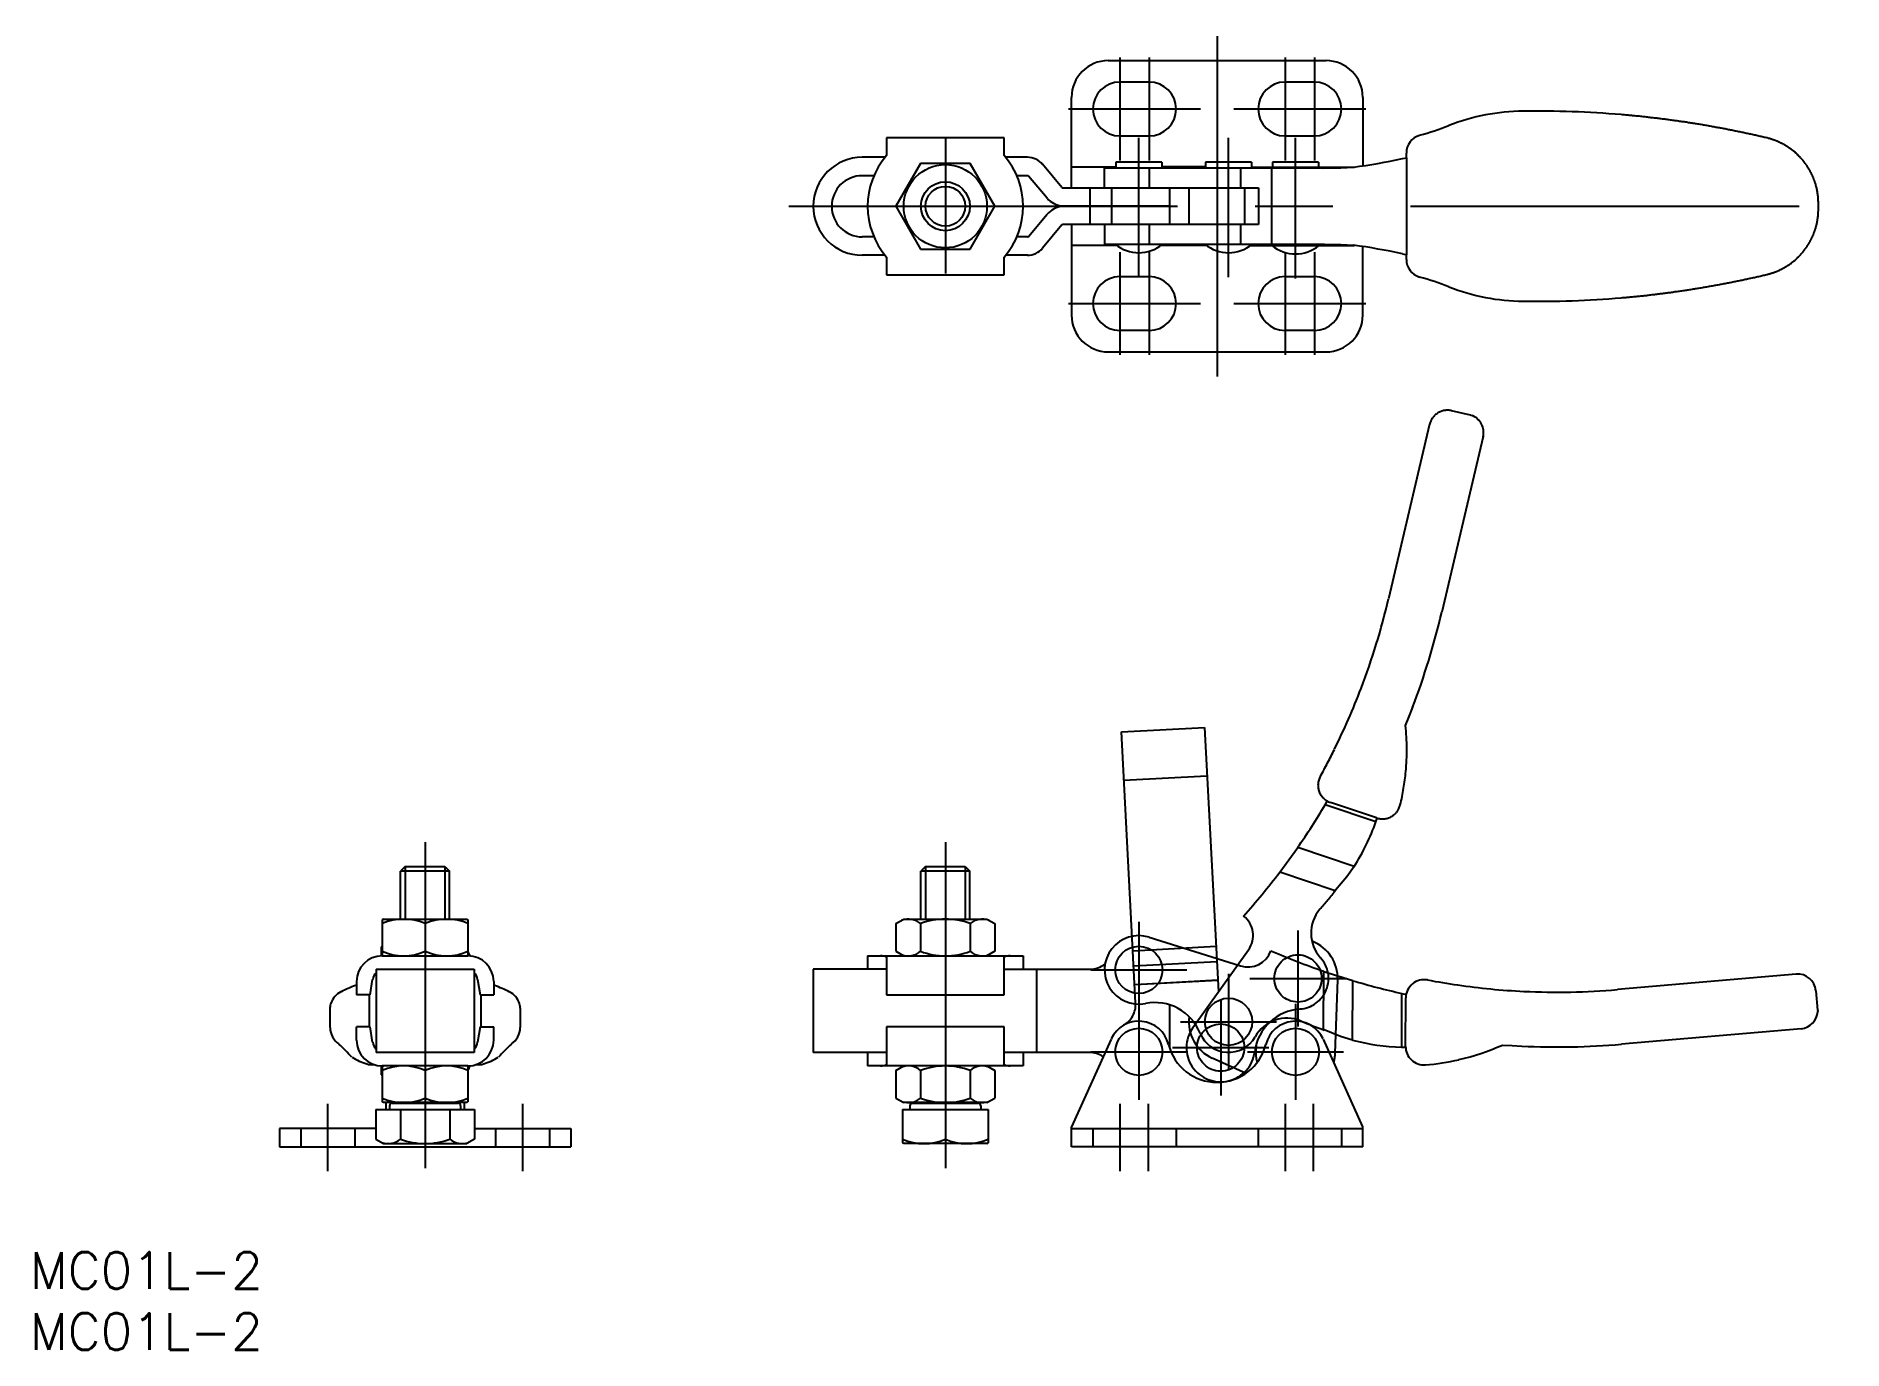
# Model space of a CAD drawing. Extents: x -32 to 116, y -17 to 91.
import ezdxf

# ---------------------------------------------------------------- set-up
doc = ezdxf.new("R2010")
doc.units = 0
for name, pattern in [('CENTER', [50.8, 31.75, -6.35, 6.35, -6.35]), ('DASHED', [19.05, 12.7, -6.35]), ('PHANTOM', [63.5, 31.75, -6.35, 6.35, -6.35, 6.35, -6.35])]:
    doc.linetypes.add(name, pattern=pattern)
doc.layers.get('0').update_dxf_attribs({"linetype": 'CONTINUOUS'})
doc.layers.add('CENTER', color=1, linetype='CENTER')
doc.styles.get("Standard").update_dxf_attribs({"font": 'txt.shx', "height": 3, "bigfont": 'bigfont.shx'})

msp = doc.modelspace()

# ---------------------------------------------------------------- linework, layer by layer
at = {"color": 7, "linetype": 'CONTINUOUS'}
for p, q in [((55.82, 88.76), (73.62, 88.76)), ((52.82, 78.36), (52.82, 85.76)), ((59.17, 87.01), (56.77, 87.01)), ((72.67, 87.01), (70.27, 87.01)), ((76.62, 85.76), (76.62, 80.16)), ((47.31, 82.46), (37.7, 82.46)), ((37.7, 82.46), (37.7, 81.01)), ((47.31, 81.01), (47.31, 82.46)), ((56.77, 82.61), (59.17, 82.61)), ((70.27, 82.61), (72.67, 82.61)), ((80.18, 80.82), (80.18, 81.21)), ((37.57, 80.86), (35.72, 80.86)), ((40.49, 80.36), (38.47, 76.86)), ((44.53, 80.36), (40.49, 80.36)), ((46.55, 76.86), (44.53, 80.36)), ((49.22, 80.86), (47.44, 80.86)), ((52.03, 78.4), (50.46, 80.29)), ((56.44, 80.06), (52.82, 80.06)), ((73.47, 79.96), (55.52, 79.96)), ((55.52, 78.36), (55.52, 79.96)), ((56.05, 79.96), (56.05, 80.06)), ((60.19, 80.46), (56.44, 80.46)), ((56.44, 80.46), (56.44, 79.96)), ((59.16, 79.96), (59.16, 78.36)), ((60.19, 80.46), (60.19, 79.96)), ((63.77, 80.07), (60.19, 80.07)), ((60.74, 79.96), (60.74, 80.06)), ((67.52, 80.46), (63.77, 80.46)), ((63.77, 80.46), (63.77, 79.96)), ((66.62, 79.96), (66.62, 78.36)), ((67.52, 80.46), (67.52, 79.96)), ((67.52, 80.06), (75.95, 80.06)), ((68.7, 79.96), (68.7, 80.06)), ((69.15, 79.96), (69.15, 73.76)), ((72.99, 80.46), (69.24, 80.46)), ((69.24, 80.46), (69.24, 80.06)), ((72.99, 80.46), (72.99, 80.06)), ((73.39, 80.06), (73.39, 79.96)), ((73.45, 79.96), (74.84, 79.99)), ((74.84, 79.99), (75.86, 80.05)), ((79.86, 80.75), (80.21, 80.83)), ((80.21, 72.9), (80.21, 80.83)), ((36.67, 79.36), (35.72, 79.36)), ((49.22, 79.36), (48.34, 79.36)), ((50.82, 77.51), (49.3, 79.33)), ((52.1, 78.36), (68.1, 78.36)), ((54.31, 78.36), (54.31, 75.36)), ((56.09, 78.36), (56.09, 75.36)), ((60.82, 78.36), (60.82, 75.36)), ((62.4, 78.36), (62.4, 75.36)), ((66.98, 75.36), (66.98, 78.36)), ((68.1, 78.36), (68.1, 75.36)), ((38.47, 76.86), (40.49, 73.36)), ((44.53, 73.36), (46.55, 76.86)), ((60.82, 76.86), (51.98, 76.86)), ((49.3, 74.4), (50.82, 76.22)), ((52.03, 75.33), (50.46, 73.44)), ((68.1, 75.36), (52.1, 75.36)), ((52.82, 75.36), (52.82, 67.96)), ((55.52, 75.36), (55.52, 73.76)), ((59.16, 75.36), (59.16, 73.76)), ((66.62, 75.36), (66.62, 73.76)), ((36.67, 74.36), (35.72, 74.36)), ((49.22, 74.36), (48.34, 74.36)), ((37.57, 72.86), (35.72, 72.86)), ((37.7, 72.71), (37.7, 71.26)), ((40.49, 73.36), (44.53, 73.36)), ((47.31, 71.26), (47.31, 72.71)), ((49.24, 72.86), (47.44, 72.86)), ((56.52, 73.66), (52.82, 73.66)), ((55.52, 73.76), (73.48, 73.76)), ((56.05, 73.76), (56.05, 73.66)), ((63.85, 73.66), (60.12, 73.66)), ((60.74, 73.76), (60.74, 73.66)), ((67.45, 73.66), (75.95, 73.66)), ((68.7, 73.76), (68.7, 73.66)), ((73.39, 73.66), (73.39, 73.76)), ((73.45, 73.76), (74.84, 73.74)), ((74.84, 73.74), (75.86, 73.68)), ((76.62, 67.96), (76.62, 73.57)), ((79.86, 72.98), (80.21, 72.9)), ((80.18, 72.52), (80.18, 72.9)), ((37.7, 71.26), (47.31, 71.26)), ((56.77, 71.11), (59.17, 71.11)), ((70.27, 71.11), (72.67, 71.11)), ((59.17, 66.71), (56.77, 66.71)), ((72.67, 66.71), (70.27, 66.71)), ((55.82, 64.96), (73.62, 64.96)), ((-1.62, 22.9), (-2, 22.52)), ((2, 22.52), (-2, 22.52)), ((-2, 18.6), (-2, 22.52)), ((-1.62, 22.9), (1.62, 22.9)), ((1.62, 22.9), (2, 22.52)), ((2, 18.6), (2, 22.52)), ((40.89, 22.9), (40.51, 22.52)), ((44.51, 22.52), (40.51, 22.52)), ((40.51, 18.6), (40.51, 22.52)), ((40.89, 22.9), (44.13, 22.9)), ((44.13, 22.9), (44.51, 22.52)), ((44.51, 18.6), (44.51, 22.52)), ((-3.4, 18.6), (-3.5, 18.54)), ((-3.5, 18.54), (-3.5, 15.66)), ((-3.4, 18.6), (3.4, 18.6)), ((0, 18.23), (0, 15.97)), ((3.4, 18.6), (3.5, 18.54)), ((3.5, 18.54), (3.5, 15.66)), ((38.47, 18.23), (39.11, 18.6)), ((38.47, 18.23), (38.47, 15.97)), ((39.11, 18.6), (45.91, 18.6)), ((40.49, 18.23), (40.49, 15.97)), ((44.53, 18.23), (44.53, 15.97)), ((45.91, 18.6), (46.55, 18.23)), ((46.55, 18.23), (46.55, 15.97)), ((-3.6, 16.33), (-3.5, 16.33)), ((-3.6, 16.33), (-3.6, 15.61)), ((59.16, 17.12), (66.62, 14.77)), ((-3.5, 15.66), (-3.4, 15.6)), ((-3.5, 15.6), (3.5, 15.6)), ((3.4, 15.6), (3.5, 15.66)), ((36.16, 15.6), (48.86, 15.6)), ((36.16, 15.6), (36.16, 14.5)), ((37.7, 15.5), (37.7, 12.4)), ((38.47, 15.97), (39.11, 15.6)), ((46.55, 15.97), (45.91, 15.6)), ((47.31, 12.4), (47.31, 15.5)), ((48.86, 15.6), (48.86, 14.5)), ((-5.6, 13.5), (-5.6, 12.4)), ((-4.5, 12.4), (-4.29, 13.66)), ((-4, 14.5), (4, 14.5)), ((-4, 14.5), (-4, 7.7)), ((4, 14.5), (4, 7.7)), ((4.29, 13.66), (4.5, 12.4)), ((5.6, 13.5), (5.6, 12.4)), ((37.7, 14.5), (31.72, 14.5)), ((31.72, 14.5), (31.72, 7.7)), ((47.31, 14.5), (54.31, 14.5)), ((49.97, 14.5), (49.97, 7.7)), ((73.41, 9.55), (73.44, 14.33)), ((73.44, 14.33), (75.81, 13.57)), ((75.79, 8.71), (75.81, 13.57)), ((75.79, 8.71), (75.81, 13.57)), ((112.04, 14.1), (97.43, 12.84)), ((-5.7, 13.17), (-5.6, 13.2)), ((-4.5, 12.4), (-5.6, 12.4)), ((-4.55, 9.8), (-4.55, 12.4)), ((4.5, 12.4), (5.6, 12.4)), ((4.55, 12.4), (4.55, 9.8)), ((5.7, 13.17), (5.6, 13.2)), ((37.7, 12.4), (47.31, 12.4)), ((79.8, 8.14), (79.82, 12.53)), ((79.8, 8.14), (79.82, 12.53)), ((79.82, 12.53), (80.17, 12.45)), ((80.12, 8.2), (80.14, 12.16)), ((80.12, 8.2), (80.14, 12.16)), ((113.8, 11.15), (113.66, 12.74)), ((-7.77, 9.73), (-7.77, 11.22)), ((-7.74, 11.54), (-7.7, 11.69)), ((7.74, 11.54), (7.7, 11.69)), ((7.78, 9.73), (7.78, 11.22)), ((60.82, 11.59), (60.82, 8.1)), ((113.8, 11.13), (113.8, 11.15)), ((113.8, 11.13), (113.8, 11.15)), ((113.8, 11.13), (113.81, 11.04)), ((-4.5, 9.8), (-5.6, 9.8)), ((-5.6, 8.7), (-5.6, 9.8)), ((-4.29, 8.54), (-4.5, 9.8)), ((4.5, 9.8), (4.29, 8.54)), ((4.5, 9.8), (5.6, 9.8)), ((5.6, 8.7), (5.6, 9.8)), ((47.31, 9.8), (37.7, 9.8)), ((37.7, 9.8), (37.7, 6.7)), ((47.31, 6.7), (47.31, 9.8)), ((74.8, 9), (73.46, 9.54)), ((75.79, 8.71), (74.8, 9)), ((112.44, 9.64), (97.75, 8.38)), ((4, 7.7), (-4, 7.7)), ((37.7, 7.7), (31.72, 7.7)), ((36.16, 7.7), (36.16, 6.6)), ((54.31, 7.7), (47.31, 7.7)), ((48.86, 7.7), (48.86, 6.6)), ((56.05, 8.8), (52.82, 1.61)), ((73.39, 8.8), (76.61, 1.61)), ((79.8, 8.14), (80.12, 8.14)), ((88.03, 8.31), (88.83, 8.26)), ((88.83, 8.26), (89.63, 8.21)), ((-3.6, 6.6), (-3.6, 5.88)), ((3.5, 6.6), (-3.5, 6.6)), ((-3.4, 6.6), (-3.5, 6.54)), ((-3.5, 6.54), (-3.5, 3.66)), ((0, 6.23), (0, 3.97)), ((3.4, 6.6), (3.5, 6.54)), ((3.5, 6.54), (3.5, 3.66)), ((48.86, 6.6), (36.16, 6.6)), ((38.47, 6.23), (39.11, 6.6)), ((38.47, 6.23), (38.47, 3.97)), ((40.49, 6.23), (40.49, 3.97)), ((44.53, 6.23), (44.53, 3.97)), ((45.91, 6.6), (46.55, 6.23)), ((46.55, 6.23), (46.55, 3.97)), ((64.31, 7.25), (67.08, 6.01)), ((-3.6, 5.88), (-3.5, 5.88)), ((-4.04, 3.05), (4.04, 3.05)), ((-4.04, 3.05), (-4.04, 0.62)), ((-3.4, 3.6), (-3.5, 3.66)), ((3.4, 3.6), (-3.4, 3.6)), ((-3.2, 3.6), (-3.2, 3.05)), ((-2.9, 3.35), (-2.9, 3.05)), ((-2.7, 3.55), (2.7, 3.55)), ((-2.05, 3.6), (-2.05, 3.55)), ((-2.02, 3.05), (-2.02, 0.62)), ((2.02, 3.05), (2.02, 0.62)), ((2.05, 3.6), (2.05, 3.55)), ((2.9, 3.35), (2.9, 3.05)), ((3.2, 3.6), (3.2, 3.05)), ((3.4, 3.6), (3.5, 3.66)), ((4.04, 3.05), (4.04, 0.62)), ((38.47, 3.97), (39.11, 3.6)), ((39.01, 3.05), (46.01, 3.05)), ((39.01, 3.05), (39.01, 0.31)), ((45.91, 3.6), (39.11, 3.6)), ((39.61, 3.35), (39.61, 3.05)), ((39.81, 3.55), (45.21, 3.55)), ((40.46, 3.6), (40.46, 3.55)), ((42.51, 3.05), (42.51, 0.62)), ((44.56, 3.6), (44.56, 3.55)), ((45.41, 3.35), (45.41, 3.05)), ((45.91, 3.6), (46.55, 3.97)), ((46.01, 3.05), (46.01, 0.31)), ((-4.04, 1.5), (-11.9, 1.5)), ((-11.9, 1.5), (-11.9, 0)), ((4.04, 1.5), (11.9, 1.5)), ((11.9, 1.5), (11.9, 0)), ((52.82, 0), (52.82, 1.61)), ((52.82, 1.61), (52.82, 1.61)), ((52.82, 1.5), (76.62, 1.5)), ((76.61, 1.61), (76.62, 1.61)), ((76.62, 0), (76.62, 1.61)), ((-11.9, 0), (11.9, 0)), ((-4.04, 0.62), (-3.4, 0.25)), ((-3.4, 0.25), (3.4, 0.25)), ((4.04, 0.62), (3.4, 0.25)), ((39.11, 0.25), (39.01, 0.31)), ((45.91, 0.25), (39.11, 0.25)), ((45.91, 0.25), (46.01, 0.31)), ((76.62, 0), (52.82, 0))]:
    msp.add_line(p, q, dxfattribs=at)
at = {"color": 3, "linetype": 'PHANTOM'}
for p, q in [((85.43, 59.79), (83.88, 60.15)), ((85.46, 59.78), (85.43, 59.79)), ((85.46, 59.78), (85.43, 59.79)), ((85.46, 59.78), (85.55, 59.76)), ((82.08, 59.04), (78.73, 44.77)), ((86.45, 58.03), (83.07, 43.68)), ((80.41, 35.17), (80.7, 35.91)), ((56.89, 33.91), (63.68, 34.27)), ((63.68, 34.27), (64.82, 12.65)), ((80.11, 34.42), (80.41, 35.17)), ((58.06, 11.75), (56.89, 33.91)), ((63.89, 30.27), (57.1, 29.92)), ((73.54, 27.93), (73.72, 28.24)), ((77.74, 26.87), (73.98, 28.12)), ((77.74, 26.87), (73.98, 28.12)), ((77.7, 26.55), (73.54, 27.93)), ((77.7, 26.55), (73.54, 27.93)), ((77.7, 26.55), (77.8, 26.85)), ((69.83, 22.43), (71.3, 24.45)), ((75.91, 22.91), (71.3, 24.45)), ((75.91, 22.91), (71.3, 24.45)), ((74.37, 20.92), (69.83, 22.43)), ((75.91, 22.91), (75.33, 22.06)), ((75.33, 22.06), (74.4, 20.96)), ((64.63, 16.35), (57.83, 15.99)), ((71.32, 17.67), (71.32, 9.82)), ((64.69, 15.11), (57.9, 14.75)), ((62.73, 9.73), (67.29, 16.09)), ((64.77, 13.6), (57.98, 13.24)), ((64.77, 13.59), (57.98, 13.24)), ((67.39, 13.75), (75.25, 13.75)), ((74.37, 7.64), (74.57, 13.64)), ((65.01, 12.03), (65.01, 4.18)), ((61.08, 8.1), (68.94, 8.1))]:
    msp.add_line(p, q, dxfattribs=at)
at = {"color": 3, "linetype": 'CONTINUOUS'}
for p, q in [((-1.62, 22.9), (-1.62, 18.6)), ((1.62, 22.9), (1.62, 18.6)), ((40.89, 22.9), (40.89, 18.6)), ((44.13, 22.9), (44.13, 18.6))]:
    msp.add_line(p, q, dxfattribs=at)
at = {"color": 3, "linetype": 'DASHED'}
for p, q in [((-10.15, 1.5), (-10.15, 0)), ((-5.75, 1.5), (-5.75, 0)), ((5.75, 1.5), (5.75, 0)), ((10.15, 1.5), (10.15, 0)), ((54.57, 1.5), (54.57, 0)), ((61.37, 1.5), (61.37, 0)), ((68.07, 1.5), (68.07, 0)), ((74.87, 1.5), (74.87, 0))]:
    msp.add_line(p, q, dxfattribs=at)
at = {"color": 7, "linetype": 'CONTINUOUS'}
for points in [[(109.63, 82.45, 0), (109.54, 82.47, 0), (109.44, 82.49, 0), (109.35, 82.51, 0), (109.26, 82.53, 0), (109.17, 82.55, 0), (109.08, 82.57, 0), (108.99, 82.59, 0), (108.89, 82.62, 0), (108.8, 82.64, 0), (108.71, 82.66, 0), (108.62, 82.68, 0), (108.53, 82.7, 0), (108.44, 82.72, 0), (108.34, 82.74, 0), (108.25, 82.76, 0), (108.16, 82.78, 0), (108.07, 82.8, 0), (107.97, 82.82, 0), (107.88, 82.84, 0), (107.79, 82.86, 0), (107.7, 82.88, 0), (107.61, 82.9, 0), (107.51, 82.92, 0), (107.42, 82.94, 0), (107.33, 82.95, 0), (107.24, 82.97, 0), (107.14, 82.99, 0), (107.05, 83.01, 0), (106.96, 83.03, 0), (106.87, 83.05, 0), (106.78, 83.07, 0), (106.68, 83.09, 0), (106.59, 83.1, 0), (106.5, 83.12, 0), (106.41, 83.14, 0), (106.31, 83.16, 0), (106.22, 83.18, 0), (106.13, 83.19, 0), (106.04, 83.21, 0), (105.94, 83.23, 0), (105.85, 83.25, 0), (105.76, 83.26, 0), (105.67, 83.28, 0), (105.57, 83.3, 0), (105.48, 83.31, 0), (105.39, 83.33, 0), (105.3, 83.35, 0), (105.2, 83.36, 0), (105.11, 83.38, 0), (105.02, 83.4, 0), (104.92, 83.41, 0), (104.83, 83.43, 0), (104.74, 83.45, 0), (104.65, 83.46, 0), (104.55, 83.48, 0), (104.46, 83.49, 0), (104.37, 83.51, 0), (104.27, 83.53, 0), (104.18, 83.54, 0), (104.09, 83.56, 0), (104, 83.57, 0), (103.9, 83.59, 0), (103.81, 83.6, 0), (103.72, 83.62, 0), (103.62, 83.63, 0), (103.53, 83.65, 0), (103.44, 83.66, 0), (103.34, 83.67, 0), (103.25, 83.69, 0), (103.16, 83.7, 0), (103.06, 83.72, 0), (102.97, 83.73, 0), (102.88, 83.75, 0), (102.79, 83.76, 0), (102.69, 83.77, 0), (102.6, 83.79, 0), (102.51, 83.8, 0), (102.41, 83.81, 0), (102.32, 83.83, 0), (102.23, 83.84, 0), (102.13, 83.85, 0), (102.04, 83.87, 0), (101.95, 83.88, 0), (101.85, 83.89, 0), (101.76, 83.9, 0), (101.67, 83.92, 0), (101.57, 83.93, 0), (101.48, 83.94, 0), (101.39, 83.95, 0), (101.29, 83.97, 0), (101.2, 83.98, 0), (101.11, 83.99, 0), (101.01, 84, 0), (100.92, 84.01, 0), (100.83, 84.03, 0), (100.73, 84.04, 0), (100.64, 84.05, 0), (100.55, 84.06, 0), (100.45, 84.07, 0), (100.36, 84.08, 0), (100.27, 84.09, 0), (100.17, 84.1, 0), (100.08, 84.11, 0), (99.98, 84.12, 0), (99.89, 84.14, 0), (99.8, 84.15, 0), (99.7, 84.16, 0), (99.61, 84.17, 0), (99.52, 84.18, 0), (99.42, 84.19, 0), (99.33, 84.2, 0), (99.23, 84.21, 0), (99.14, 84.22, 0), (99.05, 84.23, 0), (98.95, 84.23, 0), (98.86, 84.24, 0), (98.77, 84.25, 0), (98.67, 84.26, 0), (98.58, 84.27, 0), (98.48, 84.28, 0), (98.39, 84.29, 0), (98.3, 84.3, 0), (98.2, 84.31, 0), (98.11, 84.31, 0), (98.02, 84.32, 0), (97.92, 84.33, 0), (97.83, 84.34, 0), (97.73, 84.35, 0)], [(113.71, 78.34, 0), (113.7, 78.39, 0), (113.69, 78.43, 0), (113.68, 78.48, 0), (113.67, 78.52, 0), (113.65, 78.57, 0), (113.64, 78.62, 0), (113.63, 78.66, 0), (113.61, 78.71, 0), (113.6, 78.75, 0), (113.58, 78.8, 0), (113.57, 78.84, 0), (113.55, 78.89, 0), (113.54, 78.93, 0), (113.52, 78.98, 0), (113.51, 79.02, 0), (113.49, 79.07, 0), (113.47, 79.11, 0), (113.45, 79.16, 0), (113.44, 79.2, 0), (113.42, 79.25, 0), (113.4, 79.29, 0), (113.38, 79.33, 0), (113.36, 79.38, 0), (113.34, 79.42, 0), (113.32, 79.46, 0), (113.3, 79.51, 0), (113.28, 79.55, 0), (113.26, 79.59, 0), (113.23, 79.63, 0), (113.21, 79.68, 0), (113.19, 79.72, 0), (113.17, 79.76, 0), (113.14, 79.8, 0), (113.12, 79.84, 0), (113.1, 79.88, 0), (113.07, 79.92, 0), (113.05, 79.97, 0), (113.02, 80.01, 0), (113, 80.05, 0), (112.97, 80.09, 0), (112.94, 80.13, 0), (112.92, 80.17, 0), (112.89, 80.21, 0), (112.86, 80.25, 0), (112.84, 80.28, 0), (112.81, 80.32, 0), (112.78, 80.36, 0), (112.75, 80.4, 0), (112.72, 80.44, 0), (112.69, 80.48, 0), (112.66, 80.51, 0), (112.63, 80.55, 0), (112.6, 80.59, 0), (112.57, 80.62, 0), (112.54, 80.66, 0), (112.51, 80.7, 0), (112.48, 80.73, 0), (112.45, 80.77, 0), (112.42, 80.8, 0), (112.38, 80.84, 0), (112.35, 80.87, 0), (112.32, 80.91, 0), (112.29, 80.94, 0), (112.25, 80.98, 0), (112.22, 81.01, 0), (112.18, 81.04, 0), (112.15, 81.08, 0), (112.11, 81.11, 0), (112.08, 81.14, 0), (112.05, 81.17, 0), (112.01, 81.21, 0), (111.97, 81.24, 0), (111.94, 81.27, 0), (111.9, 81.3, 0), (111.86, 81.33, 0), (111.83, 81.36, 0), (111.79, 81.39, 0), (111.75, 81.42, 0), (111.72, 81.45, 0), (111.68, 81.48, 0), (111.64, 81.51, 0), (111.6, 81.53, 0), (111.56, 81.56, 0), (111.52, 81.59, 0), (111.48, 81.62, 0), (111.44, 81.64, 0), (111.41, 81.67, 0), (111.37, 81.7, 0), (111.33, 81.72, 0), (111.29, 81.75, 0), (111.25, 81.77, 0), (111.2, 81.8, 0), (111.16, 81.82, 0), (111.12, 81.85, 0), (111.08, 81.87, 0), (111.04, 81.9, 0), (111, 81.92, 0), (110.96, 81.94, 0), (110.91, 81.96, 0), (110.87, 81.99, 0), (110.83, 82.01, 0), (110.79, 82.03, 0), (110.74, 82.05, 0), (110.7, 82.07, 0), (110.66, 82.09, 0), (110.61, 82.11, 0), (110.57, 82.13, 0), (110.53, 82.15, 0), (110.48, 82.17, 0), (110.44, 82.19, 0), (110.39, 82.2, 0), (110.35, 82.22, 0), (110.31, 82.24, 0), (110.26, 82.25, 0), (110.22, 82.27, 0), (110.17, 82.29, 0), (110.12, 82.3, 0), (110.08, 82.32, 0), (110.03, 82.33, 0), (109.99, 82.35, 0), (109.94, 82.36, 0), (109.9, 82.37, 0), (109.85, 82.39, 0), (109.81, 82.4, 0), (109.76, 82.41, 0), (109.71, 82.42, 0), (109.67, 82.44, 0), (109.62, 82.45, 0)], [(113.85, 77.15, 0), (113.85, 77.16, 0), (113.85, 77.17, 0), (113.85, 77.18, 0), (113.85, 77.19, 0), (113.85, 77.2, 0), (113.85, 77.21, 0), (113.85, 77.22, 0), (113.85, 77.23, 0), (113.85, 77.24, 0), (113.84, 77.25, 0), (113.84, 77.26, 0), (113.84, 77.27, 0), (113.84, 77.28, 0), (113.84, 77.29, 0), (113.84, 77.3, 0), (113.84, 77.31, 0), (113.84, 77.32, 0), (113.84, 77.33, 0), (113.84, 77.34, 0), (113.84, 77.35, 0), (113.84, 77.36, 0), (113.84, 77.37, 0), (113.84, 77.38, 0), (113.84, 77.39, 0), (113.84, 77.4, 0), (113.84, 77.41, 0), (113.84, 77.42, 0), (113.84, 77.43, 0), (113.84, 77.44, 0), (113.84, 77.45, 0), (113.84, 77.46, 0), (113.83, 77.47, 0), (113.83, 77.48, 0), (113.83, 77.49, 0), (113.83, 77.5, 0), (113.83, 77.51, 0), (113.83, 77.52, 0), (113.83, 77.53, 0), (113.83, 77.54, 0), (113.83, 77.55, 0), (113.83, 77.56, 0), (113.83, 77.57, 0), (113.83, 77.58, 0), (113.83, 77.59, 0), (113.83, 77.6, 0), (113.83, 77.61, 0), (113.82, 77.62, 0), (113.82, 77.63, 0), (113.82, 77.64, 0), (113.82, 77.65, 0), (113.82, 77.66, 0), (113.82, 77.67, 0), (113.82, 77.68, 0), (113.82, 77.69, 0), (113.82, 77.69, 0), (113.81, 77.7, 0), (113.81, 77.71, 0), (113.81, 77.72, 0), (113.81, 77.73, 0), (113.81, 77.74, 0), (113.81, 77.75, 0), (113.81, 77.76, 0), (113.81, 77.77, 0), (113.81, 77.78, 0), (113.81, 77.79, 0), (113.8, 77.8, 0), (113.8, 77.81, 0), (113.8, 77.82, 0), (113.8, 77.83, 0), (113.8, 77.84, 0), (113.8, 77.85, 0), (113.8, 77.86, 0), (113.8, 77.87, 0), (113.79, 77.88, 0), (113.79, 77.89, 0), (113.79, 77.9, 0), (113.79, 77.91, 0), (113.79, 77.92, 0), (113.79, 77.93, 0), (113.79, 77.94, 0), (113.78, 77.95, 0), (113.78, 77.96, 0), (113.78, 77.97, 0), (113.78, 77.98, 0), (113.78, 77.99, 0), (113.78, 78, 0), (113.78, 78.01, 0), (113.77, 78.02, 0), (113.77, 78.03, 0), (113.77, 78.04, 0), (113.77, 78.05, 0), (113.77, 78.06, 0), (113.77, 78.07, 0), (113.76, 78.08, 0), (113.76, 78.09, 0), (113.76, 78.1, 0), (113.76, 78.11, 0), (113.76, 78.12, 0), (113.75, 78.13, 0), (113.75, 78.14, 0), (113.75, 78.15, 0), (113.75, 78.16, 0), (113.75, 78.16, 0), (113.75, 78.17, 0), (113.74, 78.18, 0), (113.74, 78.19, 0), (113.74, 78.2, 0), (113.74, 78.21, 0), (113.74, 78.22, 0), (113.73, 78.23, 0), (113.73, 78.24, 0), (113.73, 78.25, 0), (113.73, 78.26, 0), (113.73, 78.27, 0), (113.72, 78.28, 0), (113.72, 78.29, 0), (113.72, 78.3, 0), (113.72, 78.31, 0), (113.72, 78.32, 0), (113.72, 78.33, 0), (113.71, 78.34, 0), (113.71, 78.35, 0), (113.71, 78.36, 0), (113.71, 78.37, 0), (113.7, 78.38, 0), (113.7, 78.39, 0), (113.7, 78.4, 0), (113.7, 78.41, 0)], [(109.62, 71.28, 0), (109.67, 71.29, 0), (109.71, 71.3, 0), (109.76, 71.32, 0), (109.81, 71.33, 0), (109.85, 71.34, 0), (109.9, 71.36, 0), (109.94, 71.37, 0), (109.99, 71.38, 0), (110.03, 71.4, 0), (110.08, 71.41, 0), (110.12, 71.43, 0), (110.17, 71.44, 0), (110.22, 71.46, 0), (110.26, 71.47, 0), (110.31, 71.49, 0), (110.35, 71.51, 0), (110.39, 71.53, 0), (110.44, 71.54, 0), (110.48, 71.56, 0), (110.53, 71.58, 0), (110.57, 71.6, 0), (110.61, 71.62, 0), (110.66, 71.64, 0), (110.7, 71.66, 0), (110.74, 71.68, 0), (110.79, 71.7, 0), (110.83, 71.72, 0), (110.87, 71.74, 0), (110.91, 71.77, 0), (110.96, 71.79, 0), (111, 71.81, 0), (111.04, 71.83, 0), (111.08, 71.86, 0), (111.12, 71.88, 0), (111.16, 71.91, 0), (111.2, 71.93, 0), (111.25, 71.95, 0), (111.29, 71.98, 0), (111.33, 72.01, 0), (111.37, 72.03, 0), (111.41, 72.06, 0), (111.44, 72.08, 0), (111.48, 72.11, 0), (111.52, 72.14, 0), (111.56, 72.17, 0), (111.6, 72.19, 0), (111.64, 72.22, 0), (111.68, 72.25, 0), (111.72, 72.28, 0), (111.75, 72.31, 0), (111.79, 72.34, 0), (111.83, 72.37, 0), (111.86, 72.4, 0), (111.9, 72.43, 0), (111.94, 72.46, 0), (111.97, 72.49, 0), (112.01, 72.52, 0), (112.05, 72.56, 0), (112.08, 72.59, 0), (112.11, 72.62, 0), (112.15, 72.65, 0), (112.18, 72.69, 0), (112.22, 72.72, 0), (112.25, 72.75, 0), (112.29, 72.79, 0), (112.32, 72.82, 0), (112.35, 72.86, 0), (112.38, 72.89, 0), (112.42, 72.93, 0), (112.45, 72.96, 0), (112.48, 73, 0), (112.51, 73.03, 0), (112.54, 73.07, 0), (112.57, 73.11, 0), (112.6, 73.14, 0), (112.63, 73.18, 0), (112.66, 73.22, 0), (112.69, 73.25, 0), (112.72, 73.29, 0), (112.75, 73.33, 0), (112.78, 73.37, 0), (112.81, 73.41, 0), (112.84, 73.45, 0), (112.86, 73.48, 0), (112.89, 73.52, 0), (112.92, 73.56, 0), (112.94, 73.6, 0), (112.97, 73.64, 0), (113, 73.68, 0), (113.02, 73.72, 0), (113.05, 73.76, 0), (113.07, 73.8, 0), (113.1, 73.85, 0), (113.12, 73.89, 0), (113.14, 73.93, 0), (113.17, 73.97, 0), (113.19, 74.01, 0), (113.21, 74.05, 0), (113.23, 74.1, 0), (113.26, 74.14, 0), (113.28, 74.18, 0), (113.3, 74.22, 0), (113.32, 74.27, 0), (113.34, 74.31, 0), (113.36, 74.35, 0), (113.38, 74.4, 0), (113.4, 74.44, 0), (113.42, 74.48, 0), (113.44, 74.53, 0), (113.45, 74.57, 0), (113.47, 74.62, 0), (113.49, 74.66, 0), (113.51, 74.71, 0), (113.52, 74.75, 0), (113.54, 74.8, 0), (113.55, 74.84, 0), (113.57, 74.89, 0), (113.58, 74.93, 0), (113.6, 74.98, 0), (113.61, 75.02, 0), (113.63, 75.07, 0), (113.64, 75.11, 0), (113.65, 75.16, 0), (113.67, 75.21, 0), (113.68, 75.25, 0), (113.69, 75.3, 0), (113.7, 75.34, 0), (113.71, 75.39, 0)], [(113.7, 75.32, 0), (113.7, 75.33, 0), (113.7, 75.34, 0), (113.7, 75.35, 0), (113.7, 75.35, 0), (113.71, 75.36, 0), (113.71, 75.37, 0), (113.71, 75.38, 0), (113.71, 75.38, 0), (113.71, 75.39, 0), (113.72, 75.4, 0), (113.72, 75.41, 0), (113.72, 75.42, 0), (113.72, 75.42, 0), (113.72, 75.43, 0), (113.72, 75.44, 0), (113.72, 75.45, 0), (113.73, 75.45, 0), (113.73, 75.46, 0), (113.73, 75.47, 0), (113.73, 75.48, 0), (113.73, 75.49, 0), (113.73, 75.49, 0), (113.74, 75.5, 0), (113.74, 75.51, 0), (113.74, 75.52, 0), (113.74, 75.52, 0), (113.74, 75.53, 0), (113.74, 75.54, 0), (113.75, 75.55, 0), (113.75, 75.56, 0), (113.75, 75.56, 0), (113.75, 75.57, 0), (113.75, 75.58, 0), (113.75, 75.59, 0), (113.75, 75.59, 0), (113.75, 75.6, 0), (113.76, 75.61, 0), (113.76, 75.62, 0), (113.76, 75.63, 0), (113.76, 75.63, 0), (113.76, 75.64, 0), (113.76, 75.65, 0), (113.77, 75.66, 0), (113.77, 75.66, 0), (113.77, 75.67, 0), (113.77, 75.68, 0), (113.77, 75.69, 0), (113.77, 75.7, 0), (113.77, 75.7, 0), (113.77, 75.71, 0), (113.78, 75.72, 0), (113.78, 75.73, 0), (113.78, 75.73, 0), (113.78, 75.74, 0), (113.78, 75.75, 0), (113.78, 75.76, 0), (113.78, 75.77, 0), (113.78, 75.77, 0), (113.78, 75.78, 0), (113.79, 75.79, 0), (113.79, 75.8, 0), (113.79, 75.81, 0), (113.79, 75.81, 0), (113.79, 75.82, 0), (113.79, 75.83, 0), (113.79, 75.84, 0), (113.79, 75.84, 0), (113.8, 75.85, 0), (113.8, 75.86, 0), (113.8, 75.87, 0), (113.8, 75.88, 0), (113.8, 75.88, 0), (113.8, 75.89, 0), (113.8, 75.9, 0), (113.8, 75.91, 0), (113.8, 75.92, 0), (113.8, 75.92, 0), (113.81, 75.93, 0), (113.81, 75.94, 0), (113.81, 75.95, 0), (113.81, 75.95, 0), (113.81, 75.96, 0), (113.81, 75.97, 0), (113.81, 75.98, 0), (113.81, 75.99, 0), (113.81, 75.99, 0), (113.81, 76, 0), (113.81, 76.01, 0), (113.81, 76.02, 0), (113.81, 76.03, 0), (113.82, 76.03, 0), (113.82, 76.04, 0), (113.82, 76.05, 0), (113.82, 76.06, 0), (113.82, 76.07, 0), (113.82, 76.07, 0), (113.82, 76.08, 0), (113.82, 76.09, 0), (113.82, 76.1, 0), (113.82, 76.1, 0), (113.82, 76.11, 0), (113.83, 76.12, 0), (113.83, 76.13, 0), (113.83, 76.14, 0), (113.83, 76.14, 0), (113.83, 76.15, 0), (113.83, 76.16, 0), (113.83, 76.17, 0), (113.83, 76.18, 0), (113.83, 76.18, 0), (113.83, 76.19, 0), (113.83, 76.2, 0), (113.83, 76.21, 0), (113.83, 76.22, 0), (113.83, 76.22, 0), (113.83, 76.23, 0), (113.83, 76.24, 0), (113.83, 76.25, 0), (113.83, 76.26, 0), (113.84, 76.26, 0), (113.84, 76.27, 0), (113.84, 76.28, 0), (113.84, 76.29, 0), (113.84, 76.29, 0), (113.84, 76.3, 0), (113.84, 76.31, 0), (113.84, 76.32, 0), (113.84, 76.33, 0)], [(97.73, 69.38, 0), (97.83, 69.39, 0), (97.92, 69.4, 0), (98.02, 69.41, 0), (98.11, 69.41, 0), (98.2, 69.42, 0), (98.3, 69.43, 0), (98.39, 69.44, 0), (98.48, 69.45, 0), (98.58, 69.46, 0), (98.67, 69.47, 0), (98.77, 69.48, 0), (98.86, 69.49, 0), (98.95, 69.49, 0), (99.05, 69.5, 0), (99.14, 69.51, 0), (99.23, 69.52, 0), (99.33, 69.53, 0), (99.42, 69.54, 0), (99.52, 69.55, 0), (99.61, 69.56, 0), (99.7, 69.57, 0), (99.8, 69.58, 0), (99.89, 69.59, 0), (99.98, 69.6, 0), (100.08, 69.62, 0), (100.17, 69.63, 0), (100.27, 69.64, 0), (100.36, 69.65, 0), (100.45, 69.66, 0), (100.55, 69.67, 0), (100.64, 69.68, 0), (100.73, 69.69, 0), (100.83, 69.7, 0), (100.92, 69.72, 0), (101.01, 69.73, 0), (101.11, 69.74, 0), (101.2, 69.75, 0), (101.29, 69.76, 0), (101.39, 69.78, 0), (101.48, 69.79, 0), (101.57, 69.8, 0), (101.67, 69.81, 0), (101.76, 69.82, 0), (101.85, 69.84, 0), (101.95, 69.85, 0), (102.04, 69.86, 0), (102.13, 69.88, 0), (102.23, 69.89, 0), (102.32, 69.9, 0), (102.41, 69.92, 0), (102.51, 69.93, 0), (102.6, 69.94, 0), (102.69, 69.96, 0), (102.79, 69.97, 0), (102.88, 69.98, 0), (102.97, 70, 0), (103.06, 70.01, 0), (103.16, 70.03, 0), (103.25, 70.04, 0), (103.34, 70.05, 0), (103.44, 70.07, 0), (103.53, 70.08, 0), (103.62, 70.1, 0), (103.72, 70.11, 0), (103.81, 70.13, 0), (103.9, 70.14, 0), (104, 70.16, 0), (104.09, 70.17, 0), (104.18, 70.19, 0), (104.27, 70.2, 0), (104.37, 70.22, 0), (104.46, 70.24, 0), (104.55, 70.25, 0), (104.65, 70.27, 0), (104.74, 70.28, 0), (104.83, 70.3, 0), (104.92, 70.32, 0), (105.02, 70.33, 0), (105.11, 70.35, 0), (105.2, 70.36, 0), (105.3, 70.38, 0), (105.39, 70.4, 0), (105.48, 70.42, 0), (105.57, 70.43, 0), (105.67, 70.45, 0), (105.76, 70.47, 0), (105.85, 70.48, 0), (105.94, 70.5, 0), (106.04, 70.52, 0), (106.13, 70.54, 0), (106.22, 70.55, 0), (106.31, 70.57, 0), (106.41, 70.59, 0), (106.5, 70.61, 0), (106.59, 70.63, 0), (106.68, 70.64, 0), (106.78, 70.66, 0), (106.87, 70.68, 0), (106.96, 70.7, 0), (107.05, 70.72, 0), (107.14, 70.74, 0), (107.24, 70.76, 0), (107.33, 70.77, 0), (107.42, 70.79, 0), (107.51, 70.81, 0), (107.61, 70.83, 0), (107.7, 70.85, 0), (107.79, 70.87, 0), (107.88, 70.89, 0), (107.97, 70.91, 0), (108.07, 70.93, 0), (108.16, 70.95, 0), (108.25, 70.97, 0), (108.34, 70.99, 0), (108.44, 71.01, 0), (108.53, 71.03, 0), (108.62, 71.05, 0), (108.71, 71.07, 0), (108.8, 71.09, 0), (108.89, 71.11, 0), (108.99, 71.13, 0), (109.08, 71.16, 0), (109.17, 71.18, 0), (109.26, 71.2, 0), (109.35, 71.22, 0), (109.44, 71.24, 0), (109.54, 71.26, 0), (109.63, 71.28, 0)]]:
    msp.add_polyline3d(points, dxfattribs=at)
for centre, radius in [((42.51, 76.86), 3.4), ((42.51, 76.86), 2), ((42.51, 76.86), 1.62), ((58.32, 14.45), 1.93), ((65.65, 10.21), 1.93), ((58.32, 7.75), 1.93), ((71.12, 7.75), 1.93)]:
    msp.add_circle(centre, radius, dxfattribs=at)
at = {"color": 3, "linetype": 'PHANTOM'}
for centre in [(71.32, 13.75), (65.01, 8.1)]:
    msp.add_circle(centre, 1.93, dxfattribs=at)
at = {"color": 7, "linetype": 'CONTINUOUS'}
for centre, radius, start, end in [((55.82, 85.76), 3, 90, 180), ((73.62, 85.76), 3, 0, 90), ((56.77, 84.81), 2.2, 90, 270), ((59.17, 84.81), 2.2, 270, 90), ((70.27, 84.81), 2.2, 90, 270), ((72.67, 84.81), 2.2, 270, 90), ((89.97, 67.14), 17.5, 90.8032, 111.1354), ((90.84, 3.05), 81.59, 85.1518, 90.7809), ((73.58, 109.53), 27.95, 285.9612, 291.1395), ((81.68, 81.21), 1.5, 105.9465, 180.0002), ((35.72, 76.86), 4, 90, 270), ((42.51, 76.86), 6.35, 139.1907, 220.8093), ((42.51, 76.86), 6.35, 319.1907, 40.8093), ((49.22, 79.25), 1.61, 39.8062, 90), ((69.42, 128.59), 48.96, 277.5518, 282.3056), ((35.72, 76.86), 2.5, 90, 270), ((49.22, 79.25), 0.11, 39.8062, 90), ((52.1, 78.46), 0.1, 219.8062, 270), ((52.46, 79.1), 2.28, 224.0855, 257.8911), ((52.46, 74.63), 2.28, 102.1089, 135.9145), ((101.33, 76.86), 12.52, 357.6565, 1.3407), ((52.1, 75.26), 0.1, 90, 140.1938), ((49.22, 74.47), 0.11, 270, 320.1938), ((49.22, 74.47), 1.61, 270, 320.1938), ((58.32, 76.06), 3, 230.0555, 309.9445), ((65.65, 76.06), 3, 230.0555, 309.9445), ((71.12, 75.96), 3, 230.0555, 309.9445), ((69.42, 25.14), 48.96, 77.6944, 82.4482), ((81.68, 72.52), 1.5, 179.9998, 254.0535), ((56.77, 68.91), 2.2, 90, 270), ((59.17, 68.91), 2.2, 270, 90), ((70.27, 68.91), 2.2, 90, 270), ((72.67, 68.91), 2.2, 270, 90), ((73.58, 44.2), 27.95, 68.8605, 74.0388), ((89.97, 86.59), 17.5, 248.8646, 269.1968), ((55.82, 67.96), 3, 180, 270), ((73.62, 67.96), 3, 270, 0), ((90.84, 150.68), 81.59, 269.2191, 274.8482), ((-1.75, 14.28), 4.32, 66.1022, 113.8978), ((1.75, 14.28), 4.32, 66.1022, 113.8978), ((39.48, 17.04), 1.56, 49.7398, 109.7398), ((42.51, 12.9), 5.7, 69.2291, 110.7709), ((45.54, 17.04), 1.56, 70.2602, 130.2602), ((58.32, 14.45), 2.8, 72.5452, 281.0211), ((-3.5, 13.5), 2.1, 90, 180), ((-1.75, 19.92), 4.32, 246.1022, 293.8978), ((1.75, 19.92), 4.32, 246.1022, 293.8978), ((-1.75, 13.15), 5.95, 24.3123, 28.0141), ((3.5, 13.5), 2.1, 0, 90), ((37.17, 14.17), 1.43, 68.0555, 88.2728), ((39.48, 17.16), 1.56, 250.2602, 310.2602), ((42.51, 21.3), 5.7, 249.2291, 290.7709), ((45.54, 17.16), 1.56, 229.7398, 289.7398), ((47.85, 14.17), 1.43, 91.7272, 111.9445), ((54.31, 16.5), 2, 270, 308.636), ((67.22, 16.68), 2, 252.5452, 340.7003), ((92.53, 69.66), 58.53, 246.4138, 250.9597), ((-3.3, 13.5), 1, 134.201, 170.5377), ((3.3, 13.5), 1, 9.4623, 45.807), ((92.53, 69.66), 58.53, 253.4046, 257.4582), ((81.64, 12.15), 1.5, 79.274, 179.7175), ((81.64, 12.15), 1.5, 79.274, 179.7175), ((92.53, 69.67), 57.04, 259.2742, 261.7779), ((112.16, 12.61), 1.5, 4.9337, 94.9337), ((-6.12, 11.19), 1.66, 117.105, 162.4356), ((-2.98, 5.18), 8.43, 108.7711, 117.4589), ((2.98, 5.18), 8.43, 62.5411, 71.2289), ((6.12, 11.19), 1.66, 17.5644, 62.895), ((92.53, 69.64), 57.01, 261.7772, 267.2398), ((92.53, 69.66), 57.03, 267.2389, 274.9337), ((-13.74, 12.06), 6.03, 352.0297, 355.1), ((13.74, 12.06), 6.03, 184.9, 187.9703), ((59.62, 7.78), 4, 22.0198, 101.0211), ((65.65, 10.21), 3.25, 172.7042, 245.7553), ((70.43, 7.5), 3, 67.4667, 150.3969), ((112.31, 11.14), 1.5, 274.9337, 356.071), ((112.31, 11.14), 1.5, 274.9337, 356.071), ((-6.13, 9.76), 1.64, 180.8601, 236.0864), ((6.13, 9.76), 1.64, 303.9136, 359.1399), ((58.32, 7.75), 2.5, 14.1411, 155.0654), ((65.65, 10.21), 2.5, 202.0198, 330.3969), ((71.12, 7.75), 2.5, 24.9346, 165.8589), ((88.41, 50.82), 43.91, 247.4667, 250.0917), ((-198.38, -182.46), 270.24, 44.6065, 44.9291), ((-3.5, 8.7), 2.1, 180, 270), ((-3.3, 8.7), 1, 189.4623, 225.799), ((3.5, 8.7), 2.1, 270, 0), ((3.3, 8.7), 1, 314.193, 350.5377), ((198.38, -182.46), 270.24, 135.0709, 135.3935), ((54.31, 5.7), 2, 57.3562, 90), ((64.72, 9.36), 4.1, 194.1411, 345.8589), ((80.2, 25.52), 17.38, 255.2942, 268.6704), ((81.62, 8.19), 1.5, 179.7175, 274.5251), ((81.62, 8.19), 1.5, 179.7175, 274.5251), ((80.31, 25.42), 18.77, 282.8146, 294.2777), ((92.46, 69.63), 61.48, 267.3517, 274.9343), ((-3.43, 11.26), 4.69, 237.1908, 253.498), ((-4.35, 8.2), 1.5, 253.5344, 276.8445), ((-1.75, 2.28), 4.32, 66.1022, 113.8978), ((1.75, 2.28), 4.32, 66.1022, 113.8978), ((-1.75, 9.05), 5.95, 331.9859, 335.6877), ((4.35, 8.2), 1.5, 263.1555, 286.4656), ((3.43, 11.26), 4.69, 286.502, 302.8092), ((37.17, 8.03), 1.43, 271.7258, 291.946), ((39.48, 5.04), 1.56, 49.7398, 109.7398), ((42.51, 0.9), 5.7, 69.2291, 110.7709), ((45.54, 5.04), 1.56, 70.2602, 130.2602), ((47.85, 8.03), 1.43, 248.0552, 268.273), ((80.23, 25.72), 19.09, 274.5257, 282.8613), ((-1.75, 7.92), 4.32, 246.1022, 293.8978), ((-2.7, 3.35), 0.2, 90, 180), ((1.75, 7.92), 4.32, 246.1022, 293.8978), ((2.7, 3.35), 0.2, 0, 90), ((39.48, 5.16), 1.56, 250.2602, 310.2602), ((39.81, 3.35), 0.2, 90, 180), ((42.51, 9.3), 5.7, 249.2291, 290.7709), ((45.54, 5.16), 1.56, 229.7398, 289.7398), ((45.21, 3.35), 0.2, 0, 90), ((-3.03, 1.81), 1.56, 250.2602, 310.2602), ((0, 5.95), 5.7, 249.2291, 290.7709), ((3.03, 1.81), 1.56, 229.7398, 289.7398), ((40.76, 4.57), 4.32, 246.1022, 293.8978), ((44.26, 4.57), 4.32, 246.1022, 293.8978)]:
    msp.add_arc(centre, radius, start, end, dxfattribs=at)
at = {"color": 3, "linetype": 'PHANTOM'}
for centre, radius, start, end in [((83.54, 58.69), 1.5, 76.7742, 166.7743), ((84.99, 58.37), 1.5, 346.7743, 67.9115), ((84.99, 58.37), 1.5, 346.7743, 67.9115), ((23.21, 57.82), 57.03, 339.0795, 346.7743), ((23.22, 57.74), 61.48, 339.1922, 346.7749), ((23.23, 57.81), 57.01, 333.6178, 339.0803), ((61.45, 32.42), 18.77, 354.6551, 6.1182), ((23.21, 57.82), 57.04, 331.1147, 333.6185), ((74.46, 29.54), 1.5, 151.1146, 251.558), ((74.46, 29.54), 1.5, 151.1146, 251.558), ((61.13, 32.43), 19.09, 346.3662, 354.7019), ((23.21, 57.82), 58.53, 325.2451, 329.2987), ((78.22, 28.29), 1.5, 251.558, 346.3656), ((78.22, 28.29), 1.5, 251.558, 346.3656), ((61.31, 32.34), 17.38, 327.1347, 340.5109), ((23.21, 57.82), 58.53, 318.2543, 322.8003), ((39.83, 48.03), 43.91, 319.3072, 321.9323), ((75.39, 17.45), 3, 139.3072, 222.2374), ((65.66, 17.26), 2, 324.3857, 52.5409), ((71.32, 13.75), 3.25, 358.0884, 68.1362), ((71.32, 13.75), 2.5, 273.8603, 42.2374), ((56.06, 11.64), 2, 300.1188, 3.0181), ((71.76, 7.26), 4, 93.8603, 172.8617), ((65.01, 8.1), 2.8, 144.3857, 352.8617), ((71.12, 7.75), 3.25, 166.2629, 195.4287), ((71.12, 7.75), 3.25, 345.2195, 0)]:
    msp.add_arc(centre, radius, start, end, dxfattribs=at)
at = {"layer": 'CENTER', "color": 1, "linetype": 'CENTER'}
for p, q in [((64.72, 90.76), (64.72, 62.96)), ((56.77, 89.01), (56.77, 80.61)), ((59.17, 89.01), (59.17, 80.61)), ((70.27, 89.01), (70.27, 80.61)), ((72.67, 89.01), (72.67, 80.61)), ((52.57, 84.81), (63.37, 84.81)), ((66.07, 84.81), (76.87, 84.81)), ((42.51, 82.36), (42.51, 71.36)), ((58.32, 71.06), (58.32, 82.46)), ((65.65, 71.06), (65.65, 82.46)), ((71.12, 70.96), (71.12, 82.46)), ((29.72, 76.86), (115.85, 76.86)), ((56.77, 73.11), (56.77, 64.71)), ((59.17, 73.11), (59.17, 64.71)), ((70.27, 73.11), (70.27, 64.71)), ((72.67, 73.11), (72.67, 64.71)), ((52.57, 68.91), (63.37, 68.91)), ((66.07, 68.91), (76.87, 68.91)), ((0, 24.9), (0, -1.75)), ((42.51, 24.9), (42.51, -1.75)), ((58.32, 18.38), (58.32, 3.82)), ((54.39, 14.45), (62.25, 14.45)), ((65.65, 14.14), (65.65, 6.29)), ((71.12, 11.68), (71.12, 3.82)), ((61.72, 10.21), (69.57, 10.21)), ((54.39, 7.75), (62.25, 7.75)), ((67.19, 7.75), (75.05, 7.75)), ((-7.95, -2), (-7.95, 3.5)), ((7.95, 3.5), (7.95, -2)), ((56.77, 3.5), (56.77, -2)), ((59.07, 3.5), (59.07, -2)), ((70.27, 3.5), (70.27, -2)), ((72.57, 3.5), (72.57, -2))]:
    msp.add_line(p, q, dxfattribs=at)

# ---------------------------------------------------------------- texts
at = {"color": 7, "linetype": 'CONTINUOUS'}
for p in [(-32.3, -11.61), (-32.3, -16.61)]:
    msp.add_text('MC01L-2', height=3, dxfattribs=at).set_placement(p)

doc.saveas('drawing.dxf')
